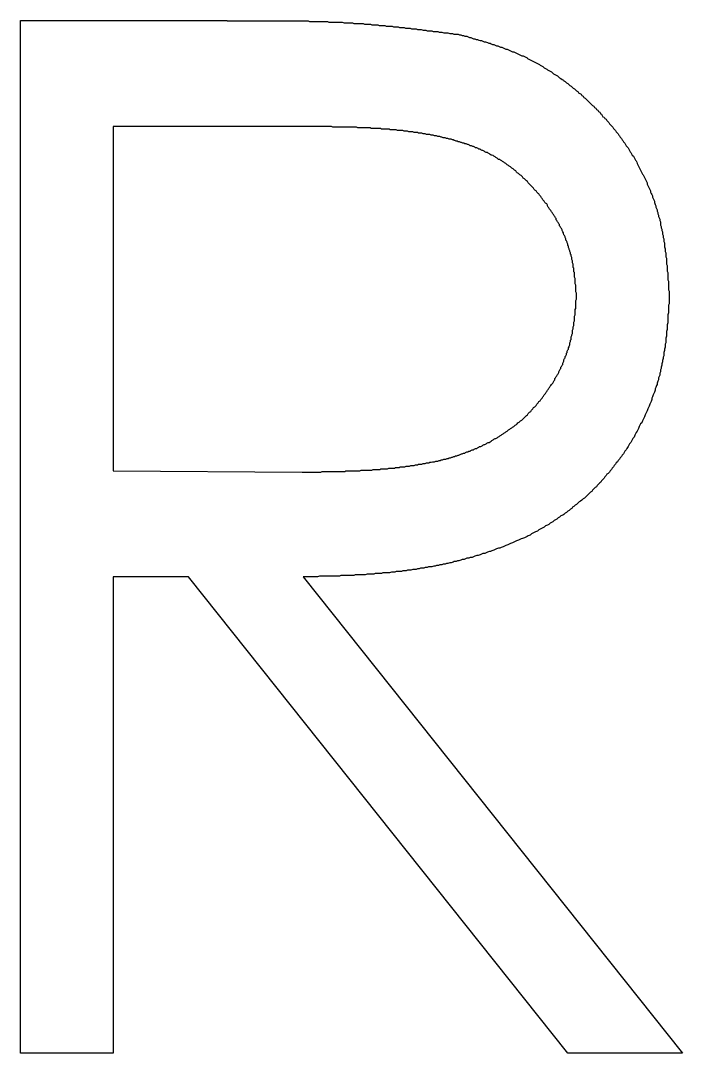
# Model space of a CAD drawing. Extents: x 50 to 797, y -88 to 551.
# Drawn here: x 148.064 to 149.065, y 537.213 to 538.775 of the extents above; entities that cross this region are included whole.
import ezdxf

# ---------------------------------------------------------------- set-up
doc = ezdxf.new("R2010")
doc.units = 0
doc.layers.get('0').update_dxf_attribs({"linetype": 'CONTINUOUS'})

msp = doc.modelspace()

# ---------------------------------------------------------------- linework, layer by layer
at = {"color": 7, "linetype": 'CONTINUOUS'}
for p, q in [((148.0635, 538.7753), (148.3762, 538.7753)), ((148.0635, 537.2128), (148.0635, 538.7753)), ((148.4967, 538.615), (148.2038, 538.615)), ((148.2038, 538.615), (148.2038, 538.0942)), ((148.2038, 538.0942), (148.4899, 538.092)), ((148.2038, 537.9339), (148.2038, 537.2128)), ((148.3177, 537.9339), (148.2038, 537.9339)), ((148.8917, 537.2128), (148.3177, 537.9339)), ((148.4911, 537.9339), (149.0652, 537.2128)), ((148.2038, 537.2128), (148.0635, 537.2128)), ((149.0652, 537.2128), (148.8917, 537.2128))]:
    msp.add_line(p, q, dxfattribs=at)
at = {"color": 7}
for points in [[(148.376, 538.775, 0), (148.378, 538.775, 0), (148.381, 538.775, 0), (148.383, 538.775, 0), (148.385, 538.775, 0), (148.387, 538.775, 0), (148.39, 538.775, 0), (148.392, 538.775, 0), (148.394, 538.775, 0), (148.396, 538.775, 0), (148.399, 538.775, 0), (148.401, 538.775, 0), (148.403, 538.775, 0), (148.405, 538.775, 0), (148.408, 538.775, 0), (148.41, 538.775, 0), (148.412, 538.775, 0), (148.414, 538.775, 0), (148.416, 538.775, 0), (148.419, 538.775, 0), (148.421, 538.775, 0), (148.423, 538.775, 0), (148.425, 538.775, 0), (148.428, 538.775, 0), (148.43, 538.775, 0), (148.432, 538.775, 0), (148.434, 538.775, 0), (148.437, 538.775, 0), (148.439, 538.775, 0), (148.441, 538.775, 0), (148.443, 538.775, 0), (148.446, 538.775, 0), (148.448, 538.775, 0), (148.45, 538.775, 0), (148.452, 538.775, 0), (148.454, 538.775, 0), (148.457, 538.775, 0), (148.459, 538.775, 0), (148.461, 538.775, 0), (148.463, 538.775, 0), (148.466, 538.775, 0), (148.468, 538.775, 0), (148.47, 538.775, 0), (148.472, 538.775, 0), (148.475, 538.775, 0), (148.477, 538.775, 0), (148.479, 538.775, 0), (148.481, 538.775, 0), (148.484, 538.775, 0), (148.486, 538.775, 0), (148.488, 538.775, 0), (148.49, 538.775, 0), (148.492, 538.775, 0), (148.495, 538.775, 0), (148.497, 538.775, 0), (148.499, 538.775, 0), (148.501, 538.774, 0), (148.504, 538.774, 0), (148.506, 538.774, 0), (148.508, 538.774, 0), (148.51, 538.774, 0), (148.513, 538.774, 0), (148.515, 538.774, 0), (148.517, 538.774, 0), (148.519, 538.774, 0), (148.521, 538.774, 0), (148.524, 538.774, 0), (148.526, 538.774, 0), (148.528, 538.774, 0), (148.53, 538.773, 0), (148.533, 538.773, 0), (148.535, 538.773, 0), (148.537, 538.773, 0), (148.539, 538.773, 0), (148.541, 538.773, 0), (148.544, 538.773, 0), (148.546, 538.773, 0), (148.548, 538.773, 0), (148.55, 538.773, 0), (148.553, 538.772, 0), (148.555, 538.772, 0), (148.557, 538.772, 0), (148.559, 538.772, 0), (148.562, 538.772, 0), (148.564, 538.772, 0), (148.566, 538.772, 0), (148.568, 538.771, 0), (148.57, 538.771, 0), (148.573, 538.771, 0), (148.575, 538.771, 0), (148.577, 538.771, 0), (148.579, 538.771, 0), (148.582, 538.771, 0), (148.584, 538.77, 0), (148.586, 538.77, 0), (148.588, 538.77, 0), (148.59, 538.77, 0), (148.593, 538.77, 0), (148.595, 538.769, 0), (148.597, 538.769, 0), (148.599, 538.769, 0), (148.602, 538.769, 0), (148.604, 538.769, 0), (148.606, 538.768, 0), (148.608, 538.768, 0), (148.61, 538.768, 0), (148.613, 538.768, 0), (148.615, 538.768, 0), (148.617, 538.767, 0), (148.619, 538.767, 0), (148.622, 538.767, 0), (148.624, 538.767, 0), (148.626, 538.767, 0), (148.628, 538.766, 0), (148.63, 538.766, 0), (148.633, 538.766, 0), (148.635, 538.766, 0), (148.637, 538.765, 0), (148.639, 538.765, 0), (148.642, 538.765, 0), (148.644, 538.765, 0), (148.646, 538.764, 0), (148.648, 538.764, 0), (148.65, 538.764, 0), (148.653, 538.764, 0), (148.655, 538.763, 0), (148.657, 538.763, 0), (148.659, 538.763, 0), (148.662, 538.763, 0), (148.664, 538.762, 0), (148.666, 538.762, 0), (148.668, 538.762, 0), (148.67, 538.762, 0), (148.673, 538.761, 0), (148.675, 538.761, 0), (148.677, 538.761, 0), (148.679, 538.76, 0), (148.681, 538.76, 0), (148.684, 538.76, 0), (148.686, 538.76, 0), (148.688, 538.759, 0), (148.69, 538.759, 0), (148.693, 538.759, 0), (148.695, 538.759, 0), (148.697, 538.758, 0), (148.699, 538.758, 0), (148.701, 538.758, 0), (148.704, 538.757, 0), (148.706, 538.757, 0), (148.708, 538.757, 0), (148.71, 538.757, 0), (148.713, 538.756, 0), (148.715, 538.756, 0), (148.717, 538.756, 0), (148.719, 538.755, 0), (148.721, 538.755, 0), (148.724, 538.755, 0), (148.726, 538.755, 0), (148.728, 538.754, 0), (148.73, 538.754, 0)], [(148.73, 538.754, 0), (148.732, 538.753, 0), (148.734, 538.753, 0), (148.736, 538.752, 0), (148.739, 538.752, 0), (148.741, 538.751, 0), (148.743, 538.75, 0), (148.745, 538.75, 0), (148.747, 538.749, 0), (148.749, 538.748, 0), (148.751, 538.748, 0), (148.753, 538.747, 0), (148.755, 538.747, 0), (148.757, 538.746, 0), (148.759, 538.745, 0), (148.761, 538.745, 0), (148.763, 538.744, 0), (148.765, 538.743, 0), (148.767, 538.743, 0), (148.77, 538.742, 0), (148.772, 538.741, 0), (148.774, 538.741, 0), (148.776, 538.74, 0), (148.778, 538.739, 0), (148.78, 538.739, 0), (148.782, 538.738, 0), (148.784, 538.737, 0), (148.786, 538.737, 0), (148.788, 538.736, 0), (148.79, 538.735, 0), (148.792, 538.735, 0), (148.794, 538.734, 0), (148.796, 538.733, 0), (148.798, 538.732, 0), (148.8, 538.732, 0), (148.802, 538.731, 0), (148.804, 538.73, 0), (148.806, 538.729, 0), (148.808, 538.728, 0), (148.81, 538.728, 0), (148.812, 538.727, 0), (148.814, 538.726, 0), (148.816, 538.725, 0), (148.818, 538.724, 0), (148.82, 538.723, 0), (148.822, 538.722, 0), (148.824, 538.722, 0), (148.826, 538.721, 0), (148.828, 538.72, 0), (148.83, 538.719, 0), (148.831, 538.718, 0), (148.833, 538.717, 0), (148.835, 538.716, 0), (148.837, 538.715, 0), (148.839, 538.714, 0), (148.841, 538.713, 0), (148.843, 538.712, 0), (148.845, 538.711, 0), (148.847, 538.71, 0), (148.849, 538.709, 0), (148.85, 538.708, 0), (148.852, 538.707, 0), (148.854, 538.706, 0), (148.856, 538.704, 0), (148.858, 538.703, 0), (148.86, 538.702, 0), (148.861, 538.701, 0), (148.863, 538.7, 0), (148.865, 538.699, 0), (148.867, 538.698, 0), (148.869, 538.696, 0), (148.87, 538.695, 0), (148.872, 538.694, 0), (148.874, 538.693, 0), (148.876, 538.692, 0), (148.878, 538.69, 0), (148.879, 538.689, 0), (148.881, 538.688, 0), (148.883, 538.686, 0), (148.885, 538.685, 0), (148.886, 538.684, 0), (148.888, 538.683, 0), (148.89, 538.681, 0), (148.892, 538.68, 0), (148.893, 538.679, 0), (148.895, 538.677, 0), (148.897, 538.676, 0), (148.898, 538.675, 0), (148.9, 538.673, 0), (148.902, 538.672, 0), (148.903, 538.671, 0), (148.905, 538.669, 0), (148.907, 538.668, 0), (148.908, 538.666, 0), (148.91, 538.665, 0), (148.912, 538.664, 0), (148.913, 538.662, 0), (148.915, 538.661, 0), (148.916, 538.659, 0), (148.918, 538.658, 0), (148.92, 538.656, 0), (148.921, 538.655, 0), (148.923, 538.653, 0), (148.924, 538.652, 0), (148.926, 538.65, 0), (148.927, 538.649, 0), (148.929, 538.647, 0), (148.931, 538.646, 0), (148.932, 538.644, 0), (148.934, 538.643, 0), (148.935, 538.641, 0), (148.937, 538.64, 0), (148.938, 538.638, 0), (148.94, 538.637, 0), (148.941, 538.635, 0), (148.943, 538.634, 0), (148.944, 538.632, 0), (148.945, 538.63, 0), (148.947, 538.629, 0), (148.948, 538.627, 0), (148.95, 538.626, 0), (148.951, 538.624, 0), (148.953, 538.622, 0), (148.954, 538.621, 0), (148.955, 538.619, 0), (148.957, 538.617, 0), (148.958, 538.616, 0), (148.96, 538.614, 0), (148.961, 538.612, 0), (148.962, 538.611, 0), (148.964, 538.609, 0), (148.965, 538.607, 0), (148.966, 538.606, 0), (148.968, 538.604, 0), (148.969, 538.602, 0), (148.97, 538.601, 0), (148.971, 538.599, 0), (148.973, 538.597, 0), (148.974, 538.595, 0), (148.975, 538.594, 0), (148.976, 538.592, 0), (148.978, 538.59, 0), (148.979, 538.588, 0), (148.98, 538.586, 0), (148.981, 538.585, 0), (148.983, 538.583, 0), (148.984, 538.581, 0), (148.985, 538.579, 0), (148.986, 538.577, 0), (148.987, 538.576, 0), (148.988, 538.574, 0), (148.989, 538.572, 0), (148.991, 538.57, 0), (148.992, 538.568, 0), (148.993, 538.566, 0), (148.994, 538.564, 0), (148.995, 538.563, 0), (148.996, 538.561, 0), (148.997, 538.559, 0), (148.998, 538.557, 0), (148.999, 538.555, 0), (149, 538.553, 0), (149.001, 538.551, 0), (149.002, 538.549, 0), (149.003, 538.547, 0), (149.004, 538.545, 0), (149.005, 538.543, 0), (149.006, 538.542, 0), (149.007, 538.54, 0), (149.008, 538.538, 0), (149.009, 538.536, 0), (149.01, 538.534, 0), (149.011, 538.532, 0), (149.012, 538.53, 0), (149.012, 538.528, 0), (149.013, 538.526, 0), (149.014, 538.524, 0), (149.015, 538.522, 0), (149.016, 538.52, 0), (149.017, 538.518, 0), (149.017, 538.516, 0), (149.018, 538.514, 0), (149.019, 538.512, 0), (149.02, 538.51, 0), (149.02, 538.508, 0), (149.021, 538.506, 0), (149.022, 538.504, 0), (149.023, 538.502, 0), (149.023, 538.5, 0), (149.024, 538.497, 0), (149.025, 538.495, 0), (149.025, 538.493, 0), (149.026, 538.491, 0), (149.027, 538.489, 0), (149.027, 538.487, 0), (149.028, 538.485, 0), (149.028, 538.483, 0), (149.029, 538.481, 0), (149.029, 538.479, 0), (149.03, 538.477, 0), (149.031, 538.475, 0), (149.031, 538.473, 0), (149.032, 538.471, 0), (149.032, 538.469, 0), (149.032, 538.466, 0), (149.033, 538.464, 0), (149.033, 538.462, 0), (149.034, 538.46, 0), (149.034, 538.458, 0), (149.035, 538.456, 0), (149.035, 538.454, 0), (149.035, 538.452, 0), (149.036, 538.45, 0), (149.036, 538.447, 0), (149.037, 538.445, 0), (149.037, 538.443, 0), (149.037, 538.441, 0), (149.038, 538.439, 0), (149.038, 538.437, 0), (149.038, 538.435, 0), (149.038, 538.433, 0), (149.039, 538.43, 0), (149.039, 538.428, 0), (149.039, 538.426, 0), (149.04, 538.424, 0), (149.04, 538.422, 0), (149.04, 538.42, 0), (149.04, 538.418, 0), (149.041, 538.416, 0), (149.041, 538.413, 0), (149.041, 538.411, 0), (149.041, 538.409, 0), (149.041, 538.407, 0), (149.042, 538.405, 0), (149.042, 538.403, 0), (149.042, 538.401, 0), (149.042, 538.398, 0), (149.042, 538.396, 0), (149.043, 538.394, 0), (149.043, 538.392, 0), (149.043, 538.39, 0), (149.043, 538.388, 0), (149.043, 538.385, 0), (149.043, 538.383, 0), (149.044, 538.381, 0), (149.044, 538.379, 0), (149.044, 538.377, 0), (149.044, 538.375, 0), (149.044, 538.373, 0), (149.044, 538.37, 0), (149.044, 538.368, 0), (149.045, 538.366, 0), (149.045, 538.364, 0), (149.045, 538.362, 0), (149.045, 538.36, 0), (149.045, 538.357, 0)], [(148.905, 538.358, 0), (148.905, 538.359, 0), (148.905, 538.361, 0), (148.905, 538.363, 0), (148.904, 538.365, 0), (148.904, 538.366, 0), (148.904, 538.368, 0), (148.904, 538.37, 0), (148.904, 538.371, 0), (148.904, 538.373, 0), (148.904, 538.375, 0), (148.903, 538.377, 0), (148.903, 538.378, 0), (148.903, 538.38, 0), (148.903, 538.382, 0), (148.903, 538.384, 0), (148.903, 538.385, 0), (148.902, 538.387, 0), (148.902, 538.389, 0), (148.902, 538.39, 0), (148.902, 538.392, 0), (148.902, 538.394, 0), (148.901, 538.395, 0), (148.901, 538.397, 0), (148.901, 538.399, 0), (148.901, 538.401, 0), (148.9, 538.402, 0), (148.9, 538.404, 0), (148.9, 538.406, 0), (148.9, 538.407, 0), (148.899, 538.409, 0), (148.899, 538.411, 0), (148.899, 538.412, 0), (148.898, 538.414, 0), (148.898, 538.416, 0), (148.898, 538.417, 0), (148.897, 538.419, 0), (148.897, 538.421, 0), (148.896, 538.422, 0), (148.896, 538.424, 0), (148.895, 538.426, 0), (148.895, 538.427, 0), (148.894, 538.429, 0), (148.894, 538.43, 0), (148.893, 538.432, 0), (148.893, 538.434, 0), (148.892, 538.435, 0), (148.892, 538.437, 0), (148.891, 538.439, 0), (148.891, 538.44, 0), (148.89, 538.442, 0), (148.889, 538.443, 0), (148.889, 538.445, 0), (148.888, 538.447, 0), (148.888, 538.448, 0), (148.887, 538.45, 0), (148.886, 538.451, 0), (148.885, 538.453, 0), (148.885, 538.454, 0), (148.884, 538.456, 0), (148.883, 538.458, 0), (148.883, 538.459, 0), (148.882, 538.461, 0), (148.881, 538.462, 0), (148.88, 538.464, 0), (148.879, 538.465, 0), (148.879, 538.467, 0), (148.878, 538.468, 0), (148.877, 538.47, 0), (148.876, 538.471, 0), (148.875, 538.473, 0), (148.874, 538.474, 0), (148.874, 538.476, 0), (148.873, 538.477, 0), (148.872, 538.479, 0), (148.871, 538.48, 0), (148.87, 538.482, 0), (148.869, 538.483, 0), (148.868, 538.485, 0), (148.867, 538.486, 0), (148.866, 538.488, 0), (148.865, 538.489, 0), (148.864, 538.49, 0), (148.863, 538.492, 0), (148.862, 538.493, 0), (148.861, 538.495, 0), (148.861, 538.496, 0), (148.86, 538.498, 0), (148.858, 538.499, 0), (148.857, 538.5, 0), (148.856, 538.502, 0), (148.855, 538.503, 0), (148.854, 538.504, 0), (148.853, 538.506, 0), (148.852, 538.507, 0), (148.851, 538.509, 0), (148.85, 538.51, 0), (148.849, 538.511, 0), (148.848, 538.513, 0), (148.847, 538.514, 0), (148.846, 538.515, 0), (148.845, 538.516, 0), (148.844, 538.518, 0), (148.842, 538.519, 0), (148.841, 538.52, 0), (148.84, 538.522, 0), (148.839, 538.523, 0), (148.838, 538.524, 0), (148.837, 538.525, 0), (148.835, 538.527, 0), (148.834, 538.528, 0), (148.833, 538.529, 0), (148.832, 538.53, 0), (148.831, 538.532, 0), (148.829, 538.533, 0), (148.828, 538.534, 0), (148.827, 538.535, 0), (148.826, 538.536, 0), (148.824, 538.537, 0), (148.823, 538.539, 0), (148.822, 538.54, 0), (148.821, 538.541, 0), (148.819, 538.542, 0), (148.818, 538.543, 0), (148.817, 538.544, 0), (148.815, 538.545, 0), (148.814, 538.546, 0), (148.813, 538.548, 0), (148.811, 538.549, 0), (148.81, 538.55, 0), (148.809, 538.551, 0), (148.807, 538.552, 0), (148.806, 538.553, 0), (148.805, 538.554, 0), (148.803, 538.555, 0), (148.802, 538.556, 0), (148.8, 538.557, 0), (148.799, 538.558, 0), (148.798, 538.559, 0), (148.796, 538.56, 0), (148.795, 538.561, 0), (148.793, 538.562, 0), (148.792, 538.563, 0), (148.79, 538.564, 0), (148.789, 538.565, 0), (148.787, 538.565, 0), (148.786, 538.566, 0), (148.785, 538.567, 0), (148.783, 538.568, 0), (148.782, 538.569, 0), (148.78, 538.57, 0), (148.779, 538.571, 0), (148.777, 538.572, 0), (148.776, 538.572, 0), (148.774, 538.573, 0), (148.773, 538.574, 0), (148.771, 538.575, 0), (148.77, 538.576, 0), (148.768, 538.576, 0), (148.766, 538.577, 0), (148.765, 538.578, 0), (148.763, 538.579, 0), (148.762, 538.579, 0), (148.76, 538.58, 0), (148.759, 538.581, 0), (148.757, 538.581, 0), (148.756, 538.582, 0), (148.754, 538.583, 0), (148.752, 538.583, 0), (148.751, 538.584, 0), (148.749, 538.585, 0), (148.748, 538.585, 0), (148.746, 538.586, 0), (148.744, 538.586, 0), (148.743, 538.587, 0), (148.741, 538.588, 0), (148.74, 538.588, 0), (148.738, 538.589, 0), (148.736, 538.589, 0), (148.735, 538.59, 0), (148.733, 538.59, 0), (148.731, 538.591, 0), (148.73, 538.591, 0), (148.728, 538.592, 0), (148.726, 538.592, 0), (148.725, 538.593, 0), (148.723, 538.593, 0), (148.721, 538.594, 0), (148.72, 538.594, 0), (148.718, 538.595, 0), (148.717, 538.595, 0), (148.715, 538.596, 0), (148.713, 538.596, 0), (148.712, 538.596, 0), (148.71, 538.597, 0), (148.708, 538.597, 0), (148.706, 538.598, 0), (148.705, 538.598, 0), (148.703, 538.598, 0), (148.701, 538.599, 0), (148.7, 538.599, 0), (148.698, 538.6, 0), (148.696, 538.6, 0), (148.695, 538.6, 0), (148.693, 538.601, 0), (148.691, 538.601, 0), (148.69, 538.601, 0), (148.688, 538.602, 0), (148.686, 538.602, 0), (148.685, 538.602, 0), (148.683, 538.603, 0), (148.681, 538.603, 0), (148.679, 538.603, 0), (148.678, 538.603, 0), (148.676, 538.604, 0), (148.674, 538.604, 0), (148.673, 538.604, 0), (148.671, 538.605, 0), (148.669, 538.605, 0), (148.668, 538.605, 0), (148.666, 538.605, 0), (148.664, 538.606, 0), (148.663, 538.606, 0), (148.661, 538.606, 0), (148.659, 538.606, 0), (148.657, 538.607, 0), (148.656, 538.607, 0), (148.654, 538.607, 0), (148.652, 538.607, 0), (148.651, 538.607, 0), (148.649, 538.608, 0), (148.647, 538.608, 0), (148.646, 538.608, 0), (148.644, 538.608, 0), (148.642, 538.609, 0), (148.64, 538.609, 0), (148.639, 538.609, 0), (148.637, 538.609, 0), (148.635, 538.609, 0), (148.634, 538.609, 0), (148.632, 538.61, 0), (148.63, 538.61, 0), (148.628, 538.61, 0), (148.627, 538.61, 0), (148.625, 538.61, 0), (148.623, 538.61, 0), (148.622, 538.611, 0), (148.62, 538.611, 0), (148.618, 538.611, 0), (148.617, 538.611, 0), (148.615, 538.611, 0), (148.613, 538.611, 0), (148.611, 538.611, 0), (148.61, 538.611, 0), (148.608, 538.612, 0), (148.606, 538.612, 0), (148.605, 538.612, 0), (148.603, 538.612, 0), (148.601, 538.612, 0), (148.599, 538.612, 0), (148.598, 538.612, 0), (148.596, 538.612, 0), (148.594, 538.612, 0), (148.593, 538.613, 0), (148.591, 538.613, 0), (148.589, 538.613, 0), (148.588, 538.613, 0), (148.586, 538.613, 0), (148.584, 538.613, 0), (148.582, 538.613, 0), (148.581, 538.613, 0), (148.579, 538.613, 0), (148.577, 538.613, 0), (148.576, 538.613, 0), (148.574, 538.613, 0), (148.572, 538.614, 0), (148.57, 538.614, 0), (148.569, 538.614, 0), (148.567, 538.614, 0), (148.565, 538.614, 0), (148.564, 538.614, 0), (148.562, 538.614, 0), (148.56, 538.614, 0), (148.558, 538.614, 0), (148.557, 538.614, 0), (148.555, 538.614, 0), (148.553, 538.614, 0), (148.552, 538.614, 0), (148.55, 538.614, 0), (148.548, 538.614, 0), (148.546, 538.614, 0), (148.545, 538.614, 0), (148.543, 538.614, 0), (148.541, 538.614, 0), (148.54, 538.614, 0), (148.538, 538.614, 0), (148.536, 538.614, 0), (148.534, 538.615, 0), (148.533, 538.615, 0), (148.531, 538.615, 0), (148.529, 538.615, 0), (148.528, 538.615, 0), (148.526, 538.615, 0), (148.524, 538.615, 0), (148.522, 538.615, 0), (148.521, 538.615, 0), (148.519, 538.615, 0), (148.517, 538.615, 0), (148.516, 538.615, 0), (148.514, 538.615, 0), (148.512, 538.615, 0), (148.51, 538.615, 0), (148.509, 538.615, 0), (148.507, 538.615, 0), (148.505, 538.615, 0), (148.504, 538.615, 0), (148.502, 538.615, 0), (148.5, 538.615, 0), (148.498, 538.615, 0), (148.497, 538.615, 0)], [(148.49, 538.092, 0), (148.492, 538.092, 0), (148.493, 538.092, 0), (148.495, 538.092, 0), (148.497, 538.092, 0), (148.499, 538.092, 0), (148.5, 538.092, 0), (148.502, 538.092, 0), (148.504, 538.092, 0), (148.506, 538.092, 0), (148.507, 538.092, 0), (148.509, 538.092, 0), (148.511, 538.092, 0), (148.513, 538.092, 0), (148.514, 538.092, 0), (148.516, 538.092, 0), (148.518, 538.092, 0), (148.52, 538.093, 0), (148.521, 538.093, 0), (148.523, 538.093, 0), (148.525, 538.093, 0), (148.527, 538.093, 0), (148.528, 538.093, 0), (148.53, 538.093, 0), (148.532, 538.093, 0), (148.534, 538.093, 0), (148.535, 538.093, 0), (148.537, 538.093, 0), (148.539, 538.093, 0), (148.541, 538.093, 0), (148.542, 538.093, 0), (148.544, 538.093, 0), (148.546, 538.093, 0), (148.548, 538.093, 0), (148.549, 538.093, 0), (148.551, 538.093, 0), (148.553, 538.093, 0), (148.555, 538.093, 0), (148.556, 538.094, 0), (148.558, 538.094, 0), (148.56, 538.094, 0), (148.562, 538.094, 0), (148.563, 538.094, 0), (148.565, 538.094, 0), (148.567, 538.094, 0), (148.569, 538.094, 0), (148.57, 538.094, 0), (148.572, 538.094, 0), (148.574, 538.094, 0), (148.576, 538.094, 0), (148.577, 538.094, 0), (148.579, 538.095, 0), (148.581, 538.095, 0), (148.583, 538.095, 0), (148.584, 538.095, 0), (148.586, 538.095, 0), (148.588, 538.095, 0), (148.59, 538.095, 0), (148.591, 538.095, 0), (148.593, 538.095, 0), (148.595, 538.095, 0), (148.597, 538.096, 0), (148.598, 538.096, 0), (148.6, 538.096, 0), (148.602, 538.096, 0), (148.603, 538.096, 0), (148.605, 538.096, 0), (148.607, 538.096, 0), (148.609, 538.097, 0), (148.61, 538.097, 0), (148.612, 538.097, 0), (148.614, 538.097, 0), (148.616, 538.097, 0), (148.617, 538.097, 0), (148.619, 538.097, 0), (148.621, 538.098, 0), (148.623, 538.098, 0), (148.624, 538.098, 0), (148.626, 538.098, 0), (148.628, 538.098, 0), (148.63, 538.098, 0), (148.631, 538.099, 0), (148.633, 538.099, 0), (148.635, 538.099, 0), (148.637, 538.099, 0), (148.638, 538.1, 0), (148.64, 538.1, 0), (148.642, 538.1, 0), (148.644, 538.1, 0), (148.645, 538.1, 0), (148.647, 538.101, 0), (148.649, 538.101, 0), (148.65, 538.101, 0), (148.652, 538.101, 0), (148.654, 538.102, 0), (148.656, 538.102, 0), (148.657, 538.102, 0), (148.659, 538.102, 0), (148.661, 538.103, 0), (148.663, 538.103, 0), (148.664, 538.103, 0), (148.666, 538.104, 0), (148.668, 538.104, 0), (148.669, 538.104, 0), (148.671, 538.104, 0), (148.673, 538.105, 0), (148.675, 538.105, 0), (148.676, 538.105, 0), (148.678, 538.106, 0), (148.68, 538.106, 0), (148.682, 538.106, 0), (148.683, 538.107, 0), (148.685, 538.107, 0), (148.687, 538.108, 0), (148.688, 538.108, 0), (148.69, 538.108, 0), (148.692, 538.109, 0), (148.694, 538.109, 0), (148.695, 538.109, 0), (148.697, 538.11, 0), (148.699, 538.11, 0), (148.7, 538.111, 0), (148.702, 538.111, 0), (148.704, 538.112, 0), (148.705, 538.112, 0), (148.707, 538.112, 0), (148.709, 538.113, 0), (148.711, 538.113, 0), (148.712, 538.114, 0), (148.714, 538.114, 0), (148.716, 538.115, 0), (148.717, 538.115, 0), (148.719, 538.116, 0), (148.721, 538.116, 0), (148.722, 538.117, 0), (148.724, 538.117, 0), (148.726, 538.118, 0), (148.727, 538.118, 0), (148.729, 538.119, 0), (148.731, 538.12, 0), (148.732, 538.12, 0), (148.734, 538.121, 0), (148.736, 538.121, 0), (148.737, 538.122, 0), (148.739, 538.123, 0), (148.741, 538.123, 0), (148.742, 538.124, 0), (148.744, 538.124, 0), (148.745, 538.125, 0), (148.747, 538.126, 0), (148.749, 538.126, 0), (148.75, 538.127, 0), (148.752, 538.128, 0), (148.754, 538.128, 0), (148.755, 538.129, 0), (148.757, 538.13, 0), (148.758, 538.131, 0), (148.76, 538.131, 0), (148.762, 538.132, 0), (148.763, 538.133, 0), (148.765, 538.134, 0), (148.766, 538.134, 0), (148.768, 538.135, 0), (148.769, 538.136, 0), (148.771, 538.137, 0), (148.773, 538.137, 0), (148.774, 538.138, 0), (148.776, 538.139, 0), (148.777, 538.14, 0), (148.779, 538.141, 0), (148.78, 538.142, 0), (148.782, 538.143, 0), (148.783, 538.143, 0), (148.785, 538.144, 0), (148.786, 538.145, 0), (148.788, 538.146, 0), (148.789, 538.147, 0), (148.791, 538.148, 0), (148.792, 538.149, 0), (148.794, 538.15, 0), (148.795, 538.151, 0), (148.797, 538.152, 0), (148.798, 538.153, 0), (148.8, 538.154, 0), (148.801, 538.155, 0), (148.802, 538.156, 0), (148.804, 538.157, 0), (148.805, 538.158, 0), (148.807, 538.159, 0), (148.808, 538.16, 0), (148.81, 538.161, 0), (148.811, 538.162, 0), (148.812, 538.163, 0), (148.814, 538.164, 0), (148.815, 538.165, 0), (148.816, 538.167, 0), (148.818, 538.168, 0), (148.819, 538.169, 0), (148.82, 538.17, 0), (148.822, 538.171, 0), (148.823, 538.172, 0), (148.824, 538.173, 0), (148.826, 538.175, 0), (148.827, 538.176, 0), (148.828, 538.177, 0), (148.829, 538.178, 0), (148.831, 538.179, 0), (148.832, 538.181, 0), (148.833, 538.182, 0), (148.834, 538.183, 0), (148.836, 538.184, 0), (148.837, 538.186, 0), (148.838, 538.187, 0), (148.839, 538.188, 0), (148.84, 538.19, 0), (148.842, 538.191, 0), (148.843, 538.192, 0), (148.844, 538.193, 0), (148.845, 538.195, 0), (148.846, 538.196, 0), (148.847, 538.197, 0), (148.848, 538.199, 0), (148.85, 538.2, 0), (148.851, 538.202, 0), (148.852, 538.203, 0), (148.853, 538.204, 0), (148.854, 538.206, 0), (148.855, 538.207, 0), (148.856, 538.209, 0), (148.857, 538.21, 0), (148.858, 538.211, 0), (148.859, 538.213, 0), (148.86, 538.214, 0), (148.861, 538.216, 0), (148.862, 538.217, 0), (148.863, 538.219, 0), (148.864, 538.22, 0), (148.865, 538.222, 0), (148.866, 538.223, 0), (148.867, 538.225, 0), (148.868, 538.226, 0), (148.869, 538.227, 0), (148.87, 538.229, 0), (148.871, 538.231, 0), (148.872, 538.232, 0), (148.872, 538.234, 0), (148.873, 538.235, 0), (148.874, 538.237, 0), (148.875, 538.238, 0), (148.876, 538.24, 0), (148.877, 538.241, 0), (148.878, 538.243, 0), (148.878, 538.244, 0), (148.879, 538.246, 0), (148.88, 538.248, 0), (148.881, 538.249, 0), (148.881, 538.251, 0), (148.882, 538.252, 0), (148.883, 538.254, 0), (148.884, 538.255, 0), (148.884, 538.257, 0), (148.885, 538.259, 0), (148.886, 538.26, 0), (148.886, 538.262, 0), (148.887, 538.264, 0), (148.888, 538.265, 0), (148.888, 538.267, 0), (148.889, 538.268, 0), (148.89, 538.27, 0), (148.89, 538.272, 0), (148.891, 538.273, 0), (148.891, 538.275, 0), (148.892, 538.277, 0), (148.893, 538.278, 0), (148.893, 538.28, 0), (148.894, 538.282, 0), (148.894, 538.283, 0), (148.895, 538.285, 0), (148.895, 538.287, 0), (148.895, 538.288, 0), (148.896, 538.29, 0), (148.896, 538.292, 0), (148.897, 538.293, 0), (148.897, 538.295, 0), (148.897, 538.297, 0), (148.898, 538.299, 0), (148.898, 538.3, 0), (148.899, 538.302, 0), (148.899, 538.304, 0), (148.899, 538.305, 0), (148.899, 538.307, 0), (148.9, 538.309, 0), (148.9, 538.311, 0), (148.9, 538.312, 0), (148.901, 538.314, 0), (148.901, 538.316, 0), (148.901, 538.317, 0), (148.901, 538.319, 0), (148.902, 538.321, 0), (148.902, 538.323, 0), (148.902, 538.324, 0), (148.902, 538.326, 0), (148.902, 538.328, 0), (148.903, 538.33, 0), (148.903, 538.331, 0), (148.903, 538.333, 0), (148.903, 538.335, 0), (148.903, 538.337, 0), (148.903, 538.338, 0), (148.904, 538.34, 0), (148.904, 538.342, 0), (148.904, 538.344, 0), (148.904, 538.345, 0), (148.904, 538.347, 0), (148.904, 538.349, 0), (148.904, 538.351, 0), (148.904, 538.352, 0), (148.905, 538.354, 0), (148.905, 538.356, 0), (148.905, 538.358, 0)], [(149.045, 538.357, 0), (149.045, 538.355, 0), (149.045, 538.352, 0), (149.045, 538.35, 0), (149.045, 538.347, 0), (149.044, 538.345, 0), (149.044, 538.342, 0), (149.044, 538.34, 0), (149.044, 538.338, 0), (149.044, 538.335, 0), (149.044, 538.333, 0), (149.043, 538.33, 0), (149.043, 538.328, 0), (149.043, 538.325, 0), (149.043, 538.323, 0), (149.043, 538.32, 0), (149.043, 538.318, 0), (149.042, 538.315, 0), (149.042, 538.313, 0), (149.042, 538.31, 0), (149.042, 538.308, 0), (149.041, 538.305, 0), (149.041, 538.303, 0), (149.041, 538.3, 0), (149.041, 538.298, 0), (149.04, 538.295, 0), (149.04, 538.293, 0), (149.04, 538.29, 0), (149.04, 538.288, 0), (149.039, 538.286, 0), (149.039, 538.283, 0), (149.039, 538.281, 0), (149.038, 538.278, 0), (149.038, 538.276, 0), (149.037, 538.273, 0), (149.037, 538.271, 0), (149.037, 538.268, 0), (149.036, 538.266, 0), (149.036, 538.264, 0), (149.035, 538.261, 0), (149.035, 538.259, 0), (149.034, 538.256, 0), (149.034, 538.254, 0), (149.033, 538.251, 0), (149.033, 538.249, 0), (149.032, 538.247, 0), (149.032, 538.244, 0), (149.031, 538.242, 0), (149.031, 538.239, 0), (149.03, 538.237, 0), (149.029, 538.235, 0), (149.029, 538.232, 0), (149.028, 538.23, 0), (149.027, 538.227, 0), (149.027, 538.225, 0), (149.026, 538.223, 0), (149.025, 538.22, 0), (149.024, 538.218, 0), (149.024, 538.216, 0), (149.023, 538.213, 0), (149.022, 538.211, 0), (149.021, 538.209, 0), (149.02, 538.206, 0), (149.019, 538.204, 0), (149.019, 538.202, 0), (149.018, 538.199, 0), (149.017, 538.197, 0), (149.016, 538.195, 0), (149.015, 538.192, 0), (149.014, 538.19, 0), (149.013, 538.188, 0), (149.012, 538.185, 0), (149.011, 538.183, 0), (149.01, 538.181, 0), (149.009, 538.179, 0), (149.008, 538.176, 0), (149.007, 538.174, 0), (149.006, 538.172, 0), (149.005, 538.17, 0), (149.004, 538.167, 0), (149.002, 538.165, 0), (149.001, 538.163, 0), (149, 538.161, 0), (148.999, 538.158, 0), (148.998, 538.156, 0), (148.997, 538.154, 0), (148.995, 538.152, 0), (148.994, 538.15, 0), (148.993, 538.148, 0), (148.992, 538.145, 0), (148.99, 538.143, 0), (148.989, 538.141, 0), (148.988, 538.139, 0), (148.987, 538.137, 0), (148.985, 538.135, 0), (148.984, 538.133, 0), (148.983, 538.131, 0), (148.981, 538.128, 0), (148.98, 538.126, 0), (148.978, 538.124, 0), (148.977, 538.122, 0), (148.976, 538.12, 0), (148.974, 538.118, 0), (148.973, 538.116, 0), (148.971, 538.114, 0), (148.97, 538.112, 0), (148.968, 538.11, 0), (148.967, 538.108, 0), (148.965, 538.106, 0), (148.964, 538.104, 0), (148.962, 538.102, 0), (148.961, 538.1, 0), (148.959, 538.098, 0), (148.958, 538.096, 0), (148.956, 538.094, 0), (148.955, 538.092, 0), (148.953, 538.09, 0), (148.951, 538.089, 0), (148.95, 538.087, 0), (148.948, 538.085, 0), (148.947, 538.083, 0), (148.945, 538.081, 0), (148.943, 538.079, 0), (148.942, 538.077, 0), (148.94, 538.076, 0), (148.938, 538.074, 0), (148.936, 538.072, 0), (148.935, 538.07, 0), (148.933, 538.069, 0), (148.931, 538.067, 0), (148.929, 538.065, 0), (148.928, 538.063, 0), (148.926, 538.062, 0), (148.924, 538.06, 0), (148.922, 538.058, 0), (148.92, 538.056, 0), (148.919, 538.055, 0), (148.917, 538.053, 0), (148.915, 538.052, 0), (148.913, 538.05, 0), (148.911, 538.048, 0), (148.909, 538.047, 0), (148.907, 538.045, 0), (148.905, 538.043, 0), (148.903, 538.042, 0), (148.901, 538.04, 0), (148.899, 538.039, 0), (148.898, 538.037, 0), (148.896, 538.036, 0), (148.894, 538.034, 0), (148.892, 538.033, 0), (148.89, 538.031, 0), (148.888, 538.03, 0), (148.886, 538.028, 0), (148.884, 538.027, 0), (148.881, 538.026, 0), (148.879, 538.024, 0), (148.877, 538.023, 0), (148.875, 538.021, 0), (148.873, 538.02, 0), (148.871, 538.019, 0), (148.869, 538.017, 0), (148.867, 538.016, 0), (148.865, 538.015, 0), (148.863, 538.013, 0), (148.861, 538.012, 0), (148.858, 538.011, 0), (148.856, 538.009, 0), (148.854, 538.008, 0), (148.852, 538.007, 0), (148.85, 538.006, 0), (148.848, 538.005, 0), (148.846, 538.003, 0), (148.843, 538.002, 0), (148.841, 538.001, 0), (148.839, 538, 0), (148.837, 537.999, 0), (148.835, 537.997, 0), (148.832, 537.996, 0), (148.83, 537.995, 0), (148.828, 537.994, 0), (148.826, 537.993, 0), (148.823, 537.992, 0), (148.821, 537.991, 0), (148.819, 537.99, 0), (148.817, 537.989, 0), (148.814, 537.988, 0), (148.812, 537.987, 0), (148.81, 537.986, 0), (148.808, 537.985, 0), (148.805, 537.984, 0), (148.803, 537.983, 0), (148.801, 537.982, 0), (148.798, 537.981, 0), (148.796, 537.98, 0), (148.794, 537.979, 0), (148.791, 537.978, 0), (148.789, 537.977, 0), (148.787, 537.977, 0), (148.784, 537.976, 0), (148.782, 537.975, 0), (148.78, 537.974, 0), (148.777, 537.973, 0), (148.775, 537.972, 0), (148.773, 537.972, 0), (148.77, 537.971, 0), (148.768, 537.97, 0), (148.766, 537.969, 0), (148.763, 537.969, 0), (148.761, 537.968, 0), (148.759, 537.967, 0), (148.756, 537.966, 0), (148.754, 537.966, 0), (148.751, 537.965, 0), (148.749, 537.964, 0), (148.747, 537.963, 0), (148.744, 537.963, 0), (148.742, 537.962, 0), (148.739, 537.962, 0), (148.737, 537.961, 0), (148.735, 537.96, 0), (148.732, 537.96, 0), (148.73, 537.959, 0), (148.727, 537.958, 0), (148.725, 537.958, 0), (148.723, 537.957, 0), (148.72, 537.957, 0), (148.718, 537.956, 0), (148.715, 537.955, 0), (148.713, 537.955, 0), (148.71, 537.954, 0), (148.708, 537.954, 0), (148.706, 537.953, 0), (148.703, 537.953, 0), (148.701, 537.952, 0), (148.698, 537.952, 0), (148.696, 537.951, 0), (148.693, 537.951, 0), (148.691, 537.95, 0), (148.689, 537.95, 0), (148.686, 537.949, 0), (148.684, 537.949, 0), (148.681, 537.949, 0), (148.679, 537.948, 0), (148.676, 537.948, 0), (148.674, 537.947, 0), (148.671, 537.947, 0), (148.669, 537.947, 0), (148.667, 537.946, 0), (148.664, 537.946, 0), (148.662, 537.945, 0), (148.659, 537.945, 0), (148.657, 537.945, 0), (148.654, 537.944, 0), (148.652, 537.944, 0), (148.649, 537.944, 0), (148.647, 537.943, 0), (148.644, 537.943, 0), (148.642, 537.943, 0), (148.64, 537.942, 0), (148.637, 537.942, 0), (148.635, 537.942, 0), (148.632, 537.942, 0), (148.63, 537.941, 0), (148.627, 537.941, 0), (148.625, 537.941, 0), (148.622, 537.94, 0), (148.62, 537.94, 0), (148.617, 537.94, 0), (148.615, 537.94, 0), (148.612, 537.94, 0), (148.61, 537.939, 0), (148.607, 537.939, 0), (148.605, 537.939, 0), (148.603, 537.939, 0), (148.6, 537.939, 0), (148.598, 537.938, 0), (148.595, 537.938, 0), (148.593, 537.938, 0), (148.59, 537.938, 0), (148.588, 537.938, 0), (148.585, 537.937, 0), (148.583, 537.937, 0), (148.58, 537.937, 0), (148.578, 537.937, 0), (148.575, 537.937, 0), (148.573, 537.937, 0), (148.57, 537.937, 0), (148.568, 537.936, 0), (148.565, 537.936, 0), (148.563, 537.936, 0), (148.561, 537.936, 0), (148.558, 537.936, 0), (148.556, 537.936, 0), (148.553, 537.936, 0), (148.551, 537.936, 0), (148.548, 537.936, 0), (148.546, 537.935, 0), (148.543, 537.935, 0), (148.541, 537.935, 0), (148.538, 537.935, 0), (148.536, 537.935, 0), (148.533, 537.935, 0), (148.531, 537.935, 0), (148.528, 537.935, 0), (148.526, 537.935, 0), (148.523, 537.935, 0), (148.521, 537.935, 0), (148.518, 537.935, 0), (148.516, 537.935, 0), (148.513, 537.934, 0), (148.511, 537.934, 0), (148.508, 537.934, 0), (148.506, 537.934, 0), (148.504, 537.934, 0), (148.501, 537.934, 0), (148.499, 537.934, 0), (148.496, 537.934, 0), (148.494, 537.934, 0), (148.491, 537.934, 0)]]:
    msp.add_polyline3d(points, dxfattribs=at)

doc.saveas('drawing.dxf')
